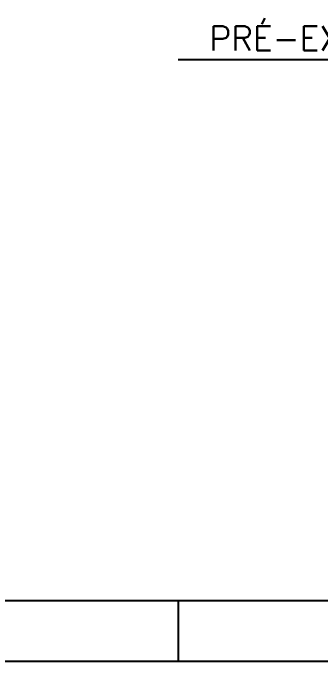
# Model space of a CAD drawing. Extents: x 1435 to 7619, y 830 to 3800.
# Drawn here: x 6548 to 6802, y 830 to 1367 of the extents above; entities that cross this region are included whole.
import ezdxf

# ---------------------------------------------------------------- set-up
doc = ezdxf.new("R2010")
doc.units = 0
doc.header["$MEASUREMENT"] = 0
for name, color, linetype in [('1', 1, 'CONTINUOUS'), ('3', 3, 'CONTINUOUS'), ('4', 4, 'CONTINUOUS'), ('6', 6, 'CONTINUOUS')]:
    doc.layers.add(name, color=color, linetype=linetype)
doc.styles.get("Standard").update_dxf_attribs({"font": 'ROMANS.SHX'})

msp = doc.modelspace()

# ---------------------------------------------------------------- linework, layer by layer
at = {"layer": '1', "linetype": 'Continuous'}
msp.add_line((7568.808154, 1327.655439), (6684.576297, 1327.655439), dxfattribs=at)
msp.add_lwpolyline([(1434.82608, 829.928975), (7619.060405, 829.928975), (7619.060405, 3799.928975), (1434.82608, 3799.928975), (1434.82608, 829.928975)], dxfattribs=at)
at = {"layer": '3', "linetype": 'Continuous'}
msp.add_line((6684.576297, 879.93055), (6684.576297, 829.93105), dxfattribs=at)
msp.add_line((6684.576297, 879.93055), (6684.576297, 829.93105), dxfattribs=at)
at = {"layer": '6', "linetype": 'Continuous'}
msp.add_lwpolyline([(1584.828547, 879.93055), (7569.064811, 879.93055), (7569.064811, 3749.929475), (1584.828547, 3749.929475), (1584.828547, 879.93055)], dxfattribs=at)

# ---------------------------------------------------------------- texts
at = {"layer": '4', "linetype": 'Continuous'}
msp.add_text('PRÉ-EXECUTIVO', height=20, dxfattribs=at).set_placement((6710.463101, 1335.529028))

doc.saveas('drawing.dxf')
